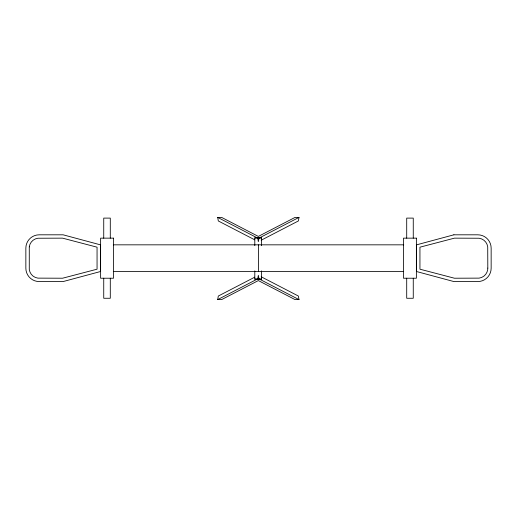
<?xml version="1.0" encoding="UTF-8"?>
<svg xmlns="http://www.w3.org/2000/svg" width="517" height="517" viewBox="0 0 517 517"><rect width="100%" height="100%" fill="white"/><g stroke="black" fill="none" stroke-linecap="round" stroke-linejoin="round"><path stroke-width="0.78" d="M261.195 276.782L298.38 296.041L298.994 299.601L295.078 299.601L258.345 280.576L221.619 299.601L217.702 299.601L218.316 296.041L254.784 277.151M254.784 239.849L218.316 220.959L217.702 217.398L221.619 217.398L258.345 236.424L295.078 217.398L298.994 217.398L298.38 220.959L261.195 240.218M298.994 217.398L258.959 238.137L258.345 241.691L257.731 238.137L217.702 217.398M217.702 299.601L257.731 278.863L258.345 275.309L258.959 278.863L298.994 299.601M254.797 238.15L261.583 238.15M113.301 244.832L403.699 244.832M113.301 271.548L403.699 271.548M254.797 278.863L261.583 278.863M413.264 238.15L413.264 218.109L406.705 218.109L406.705 238.15M413.264 278.224L413.264 298.264L406.705 298.264L406.705 278.224M261.583 245.646L261.583 237.6L254.797 237.6L254.797 245.646M261.583 270.882L261.583 279.432L254.797 279.432L254.797 270.882M258.5 244.832L258.5 271.548M110.295 238.15L110.295 218.109L103.736 218.109L103.736 238.15M110.295 278.224L110.295 298.264L103.736 298.264L103.736 278.224M29.282 246.861L29.282 269.512A10.01 10.01 0 0 0 37.903 278.133L62.544 278.224L97.054 269.195L97.054 247.178L62.544 238.15L37.903 238.24A10.01 10.01 0 0 0 29.282 246.861M487.809 268.097L487.718 269.512A10.01 10.01 0 0 1 479.097 278.133L454.456 278.224L419.946 269.195L419.946 247.178L454.456 238.15L479.097 238.24A10.01 10.01 0 0 1 487.718 246.861L487.809 268.097M100.395 271.548L63.119 281.565L39.208 281.565A13.358 13.358 0 0 1 25.85 268.207L25.85 248.166A13.358 13.358 0 0 1 39.208 234.808L63.119 234.808L100.395 244.832L100.395 271.548M453.881 234.808L416.605 244.832L416.605 271.548L453.881 281.565L477.792 281.565A13.358 13.358 0 0 0 491.15 268.207L491.15 248.166A13.358 13.358 0 0 0 477.792 234.808L453.881 234.808M113.527 238.15L100.621 238.15L100.621 278.224L113.527 278.224L113.527 238.15M416.379 238.15L403.473 238.15L403.473 278.224L416.379 278.224L416.379 238.15"/></g></svg>
